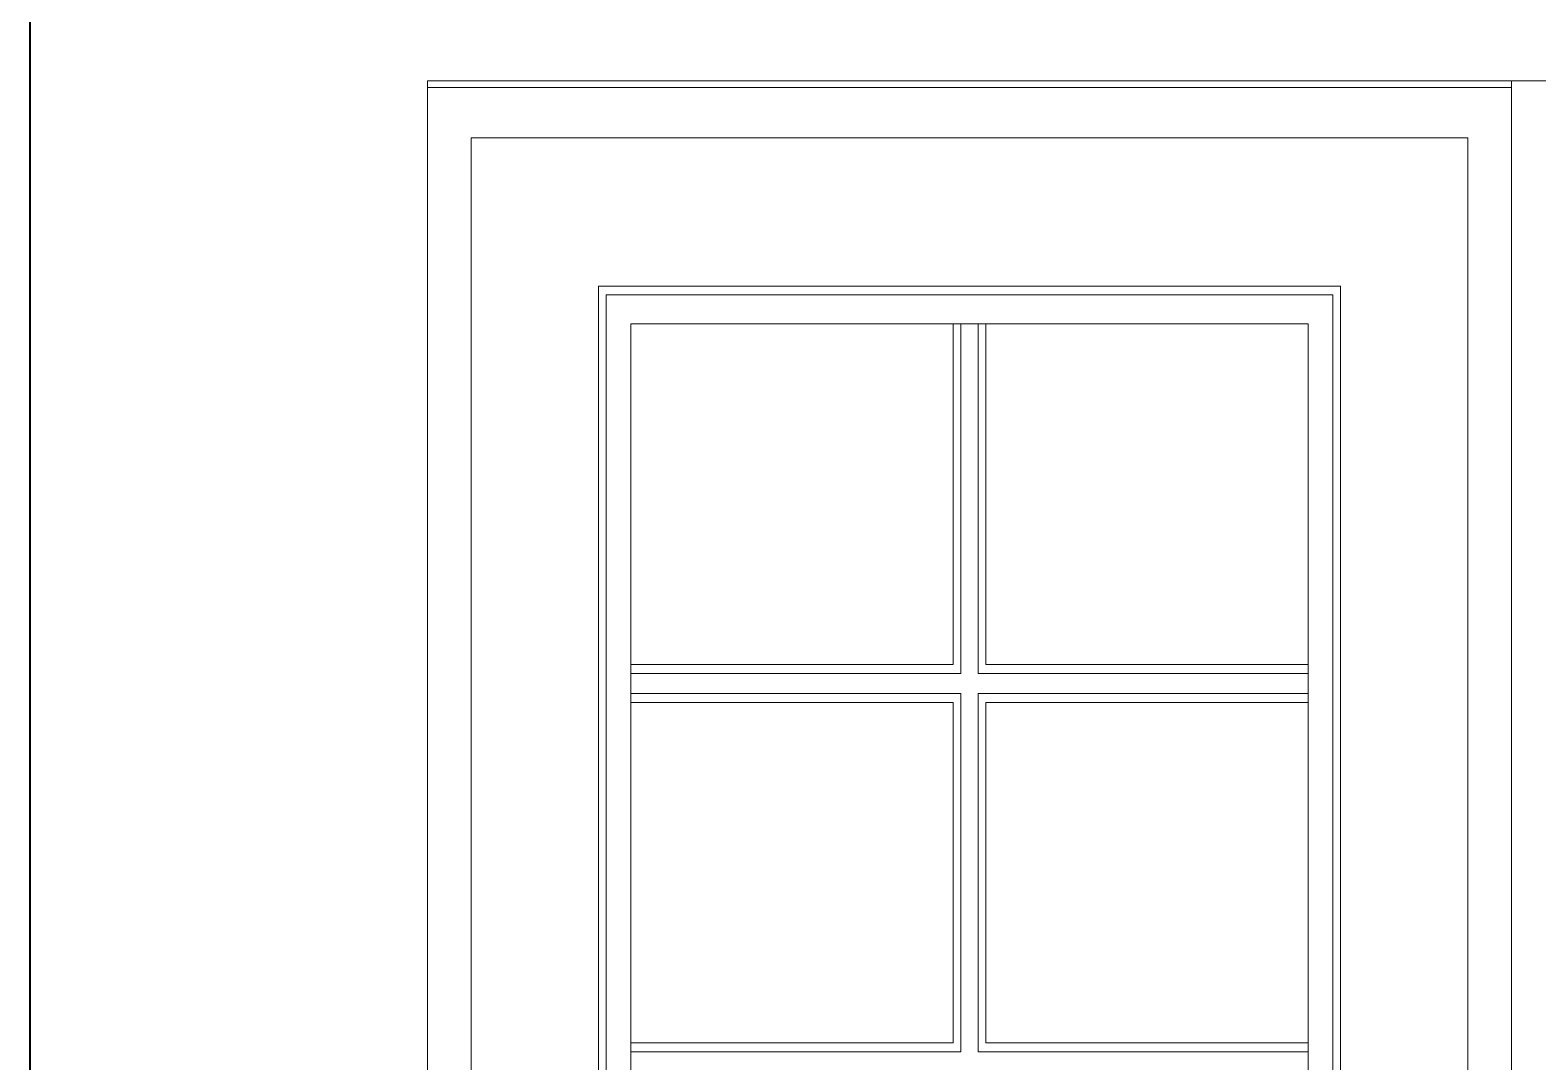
# Model space of a CAD drawing. Header units: inches. Extents: x 135267 to 147066, y -21506 to -19082.
# Drawn here: x 138974.42 to 139016.15, y -20195.46 to -20166.89 of the extents above; entities that cross this region are included whole.
import ezdxf

# ---------------------------------------------------------------- set-up
doc = ezdxf.new("R2010")
doc.units = ezdxf.units.IN
doc.header["$LTSCALE"] = 0.5
doc.header["$MEASUREMENT"] = 0
doc.layers.add('wall', color=1, linetype='Continuous', lineweight=40)
doc.layers.add('window', color=4, linetype='Continuous', lineweight=13)

msp = doc.modelspace()

# ---------------------------------------------------------------- linework, layer by layer
at = {"layer": 'wall'}
msp.add_line((138974.423, -20372.295), (138974.423, -20057.295), dxfattribs=at)
at = {"layer": 'window'}
for p, q in [((138985.423, -20168.48), (138985.423, -20168.295)), ((138985.423, -20168.295), (139015.423, -20168.295)), ((139015.423, -20168.48), (138985.423, -20168.48)), ((138985.423, -20216.295), (138985.423, -20168.48)), ((139015.423, -20168.295), (139015.423, -20168.48)), ((139015.423, -20168.295), (139075.423, -20168.295)), ((139015.423, -20216.295), (139015.423, -20168.48)), ((138986.628, -20169.877), (139014.217, -20169.877)), ((138986.628, -20169.877), (138986.628, -20216.295)), ((139014.217, -20216.295), (139014.217, -20169.877)), ((138990.153, -20173.98), (138990.153, -20216.295)), ((138990.153, -20173.98), (139010.692, -20173.98)), ((138990.363, -20174.225), (139010.482, -20174.225)), ((138990.363, -20216.295), (138990.363, -20174.225)), ((139010.482, -20174.225), (139010.482, -20216.295)), ((139010.692, -20213.795), (139010.692, -20173.98)), ((138991.053, -20175.028), (139009.792, -20175.028)), ((138991.053, -20175.028), (138991.053, -20216.295)), ((138999.973, -20175.028), (138999.973, -20184.457)), ((139000.183, -20175.028), (139000.183, -20184.702)), ((139000.663, -20184.702), (139000.663, -20175.028)), ((139000.873, -20175.028), (139000.873, -20184.457)), ((139009.792, -20216.295), (139009.792, -20175.028)), ((138991.053, -20184.457), (138999.973, -20184.457)), ((139000.183, -20184.702), (138991.053, -20184.702)), ((139009.792, -20184.702), (139000.663, -20184.702)), ((139000.873, -20184.457), (139009.792, -20184.457)), ((138991.053, -20185.26), (139000.183, -20185.26)), ((138991.053, -20185.505), (138999.973, -20185.505)), ((138999.973, -20185.505), (138999.973, -20194.934)), ((139000.183, -20185.26), (139000.183, -20195.178)), ((139000.663, -20195.178), (139000.663, -20185.26)), ((139000.663, -20185.26), (139009.792, -20185.26)), ((139000.873, -20185.505), (139000.873, -20194.934)), ((139000.873, -20185.505), (139009.792, -20185.505)), ((138991.053, -20194.934), (138999.973, -20194.934)), ((139000.183, -20195.178), (138991.053, -20195.178)), ((139009.792, -20195.178), (139000.663, -20195.178)), ((139000.873, -20194.934), (139009.792, -20194.934))]:
    msp.add_line(p, q, dxfattribs=at)

doc.saveas('drawing.dxf')
